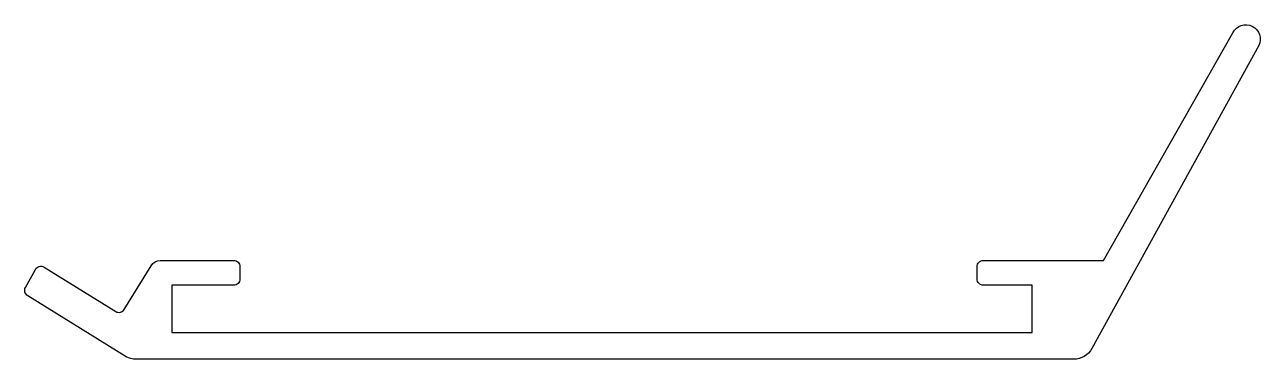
# Model space of a CAD drawing. Extents: x 217.8 to 277.9, y 254.2 to 270.4.
import ezdxf

# ---------------------------------------------------------------- set-up
doc = ezdxf.new("R2010")
doc.units = 0
doc.layers.add('ANA', color=220, linetype='CONTINUOUS')

msp = doc.modelspace()

# ---------------------------------------------------------------- linework, layer by layer
at = {"layer": 'ANA'}
msp.add_lwpolyline([(222.224, 256.477, 0.414214), (222.637, 256.574), (223.952, 258.697, -0.273493), (224.39, 258.956), (227.959, 258.956, -0.414214), (228.259, 258.656), (228.259, 258.056, -0.414214), (227.959, 257.756), (224.959, 257.756), (224.959, 255.456), (266.768, 255.456), (266.768, 257.756), (264.397, 257.756, -0.414214), (264.097, 258.056), (264.097, 258.656, -0.414214), (264.397, 258.956), (270.243, 258.956), (276.53, 270.018, -1), (277.784, 269.395), (269.671, 254.673, -0.273301), (268.796, 254.156), (223.215, 254.156, -0.126401), (222.733, 254.279), (217.956, 257.238, -0.414214), (217.837, 257.645), (218.32, 258.523, -0.429375), (218.741, 258.634)], format="xyb", close=True, dxfattribs=at)

doc.saveas('drawing.dxf')
